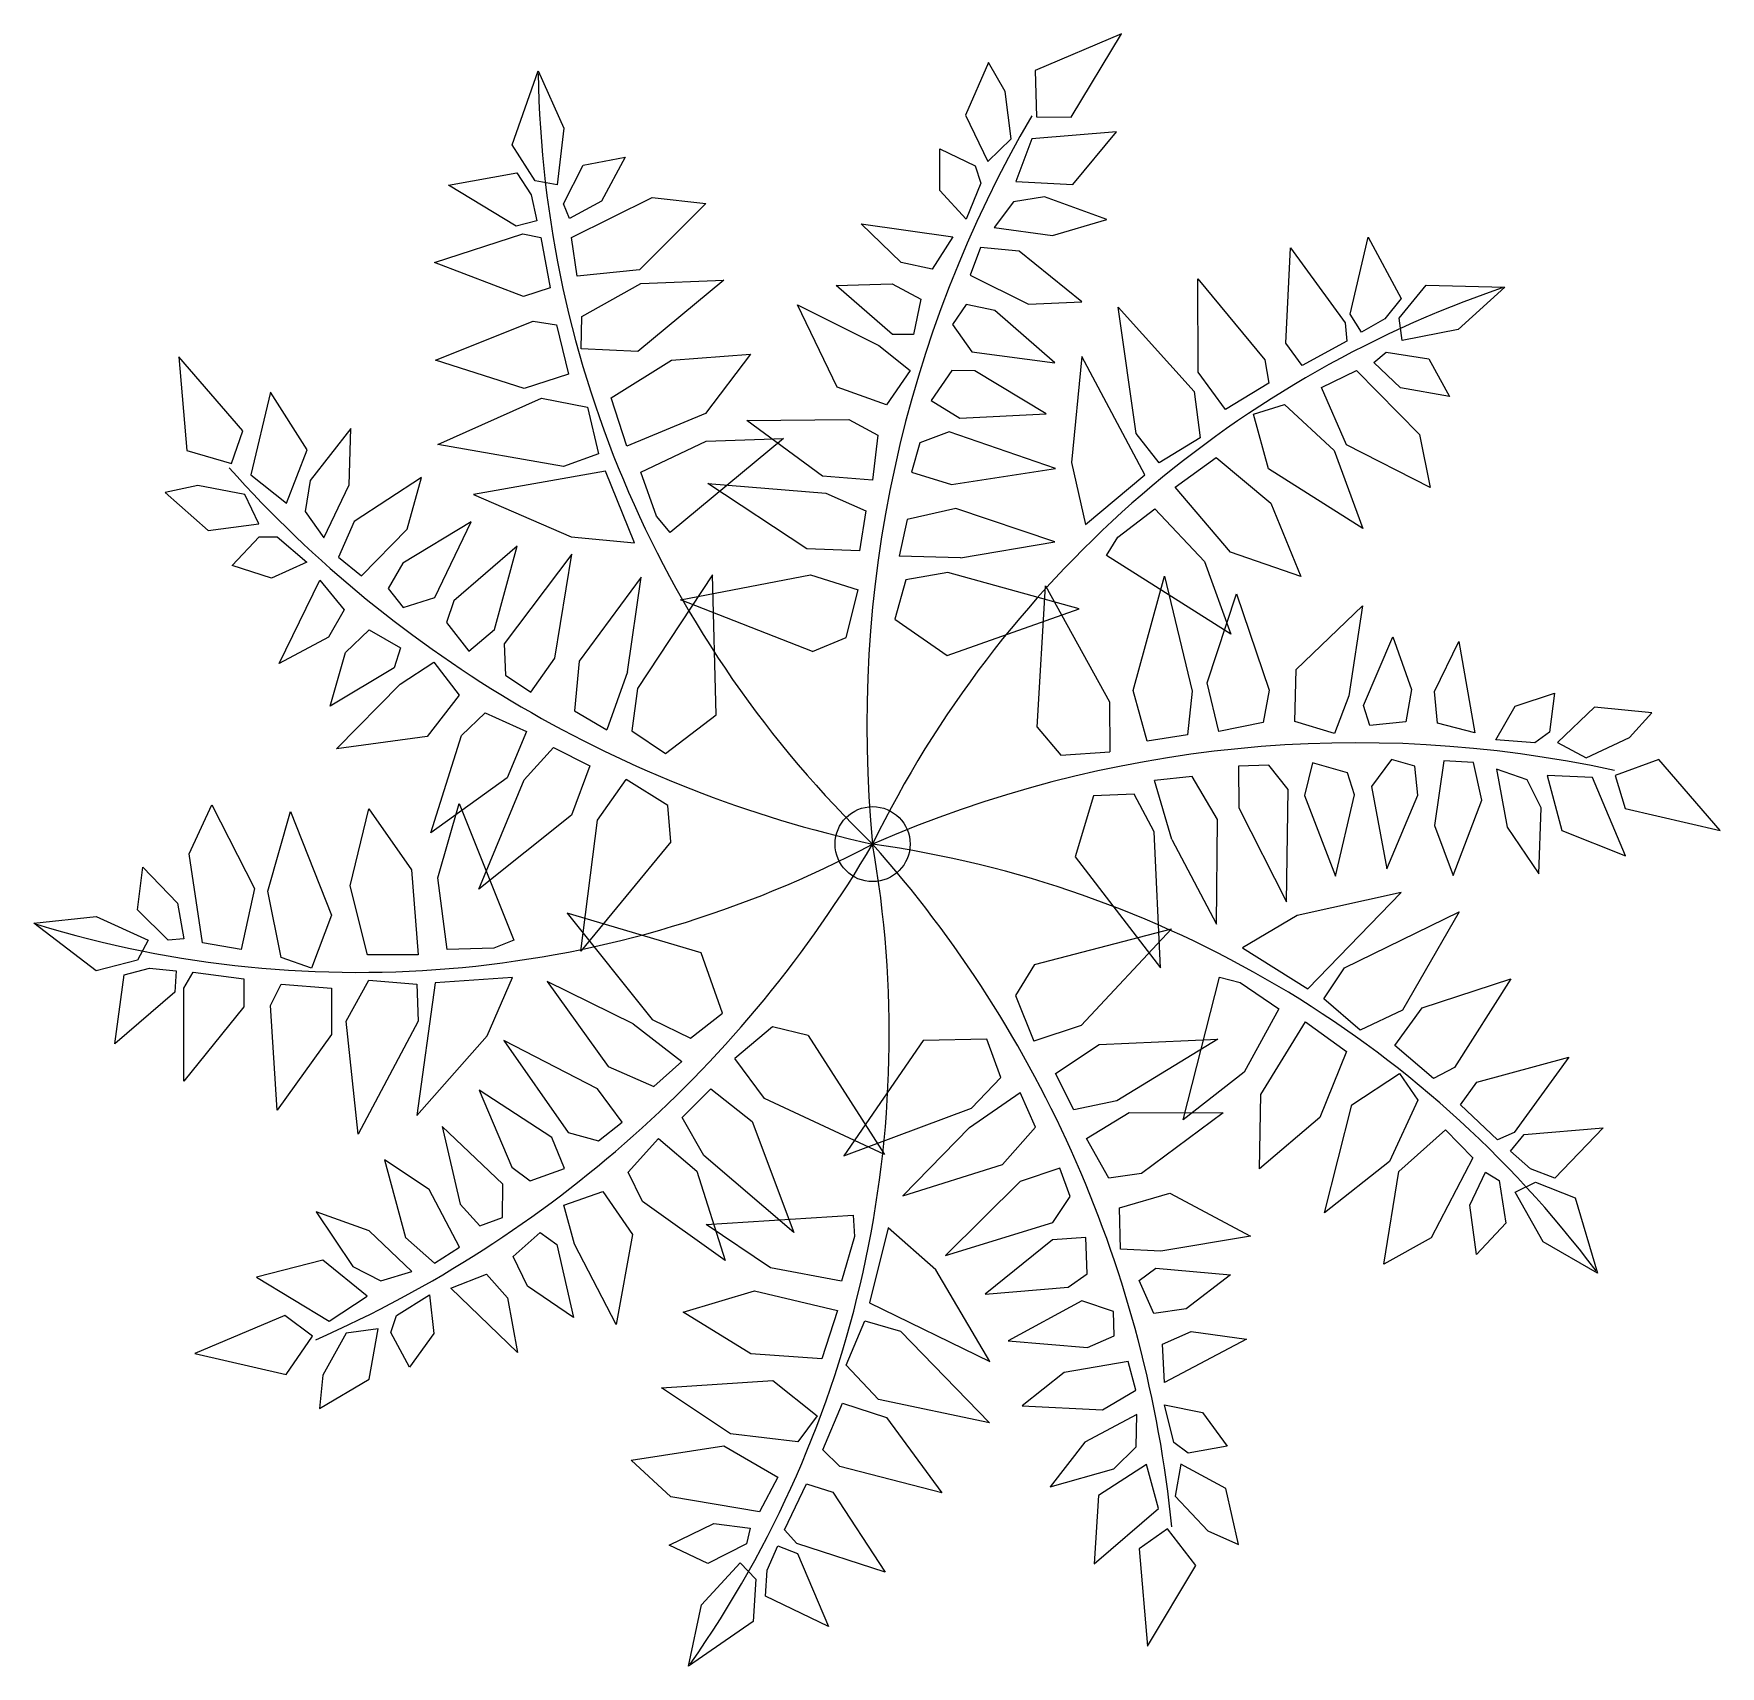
# Model space of a CAD drawing. Header units: millimetres. Extents: x 300.641 to 301.635, y 160.648 to 161.611.
import ezdxf

# ---------------------------------------------------------------- set-up
doc = ezdxf.new("R2010")
doc.units = ezdxf.units.MM

msp = doc.modelspace()

# ---------------------------------------------------------------- linework, layer by layer
for p, q in [((301.28203, 161.61069), (301.23109, 161.58909)), ((301.25231, 161.56139), (301.28203, 161.61069)), ((300.9227, 161.54511), (300.93813, 161.58887)), ((300.93813, 161.58887), (300.95324, 161.55504)), ((301.20351, 161.59371), (301.18998, 161.56265)), ((301.21342, 161.57661), (301.20351, 161.59371)), ((301.23109, 161.58909), (301.23196, 161.56172)), ((301.21689, 161.54867), (301.21342, 161.57661)), ((301.18998, 161.56265), (301.20312, 161.53534)), ((301.23196, 161.56172), (301.25231, 161.56139)), ((300.95324, 161.55504), (300.94928, 161.5216)), ((301.20312, 161.53534), (301.21689, 161.54867)), ((301.22915, 161.54873), (301.21963, 161.52361)), ((301.27904, 161.55288), (301.22915, 161.54873)), ((301.25325, 161.52176), (301.27904, 161.55288)), ((300.93617, 161.52393), (300.9227, 161.54511)), ((300.96448, 161.53313), (300.98928, 161.53789)), ((300.98928, 161.53789), (300.97547, 161.51197)), ((301.17494, 161.51833), (301.1748, 161.54283)), ((301.1748, 161.54283), (301.19578, 161.53285)), ((300.88512, 161.52136), (300.92555, 161.52873)), ((300.92555, 161.52873), (300.93388, 161.51577)), ((300.95292, 161.51041), (300.96448, 161.53313)), ((301.19578, 161.53285), (301.19901, 161.52263)), ((300.92508, 161.49724), (300.88512, 161.52136)), ((300.94928, 161.5216), (300.93617, 161.52393)), ((301.19033, 161.5014), (301.17494, 161.51833)), ((301.19901, 161.52263), (301.19033, 161.5014)), ((301.21963, 161.52361), (301.25325, 161.52176)), ((300.93388, 161.51577), (300.93724, 161.50037)), ((300.95657, 161.5017), (300.95292, 161.51041)), ((300.97547, 161.51197), (300.95657, 161.5017)), ((300.95773, 161.49054), (301.00521, 161.51421)), ((301.0369, 161.51049), (300.99772, 161.47138)), ((301.00521, 161.51421), (301.0369, 161.51049)), ((301.2184, 161.51164), (301.20695, 161.49645)), ((301.2367, 161.51447), (301.2184, 161.51164)), ((301.27327, 161.50112), (301.2367, 161.51447)), ((300.93724, 161.50037), (300.92508, 161.49724)), ((301.1521, 161.4757), (301.12846, 161.49849)), ((301.12846, 161.49849), (301.1826, 161.49084)), ((301.2413, 161.49173), (301.27327, 161.50112)), ((300.87686, 161.4758), (300.92901, 161.49275)), ((300.92901, 161.49275), (300.93964, 161.49043)), ((300.93964, 161.49043), (300.94513, 161.46088)), ((300.96103, 161.4677), (300.95773, 161.49054)), ((301.1826, 161.49084), (301.1703, 161.47176)), ((301.20695, 161.49645), (301.2413, 161.49173)), ((301.41689, 161.4453), (301.42748, 161.49075)), ((301.42748, 161.49075), (301.44698, 161.45458)), ((301.19893, 161.48459), (301.19268, 161.46827)), ((301.2216, 161.4824), (301.19893, 161.48459)), ((301.25869, 161.45262), (301.2216, 161.4824)), ((301.37883, 161.4283), (301.3816, 161.48453)), ((301.3816, 161.48453), (301.41382, 161.44017)), ((300.92948, 161.4558), (300.87686, 161.4758)), ((300.99772, 161.47138), (300.96103, 161.4677)), ((301.1703, 161.47176), (301.1521, 161.4757)), ((301.19268, 161.46827), (301.22711, 161.4513)), ((300.94513, 161.46088), (300.92948, 161.4558)), ((300.96383, 161.44388), (300.99865, 161.46344)), ((301.04747, 161.46528), (300.99687, 161.42328)), ((300.99865, 161.46344), (301.04747, 161.46528)), ((301.11381, 161.46224), (301.14669, 161.46328)), ((301.147, 161.4333), (301.11381, 161.46224)), ((301.14669, 161.46328), (301.16376, 161.45414)), ((301.3273, 161.41119), (301.32706, 161.46621)), ((301.32706, 161.46621), (301.36661, 161.41845)), ((301.4457, 161.443), (301.46168, 161.46235)), ((301.46168, 161.46235), (301.50807, 161.4612)), ((301.50807, 161.4612), (301.48055, 161.43637)), ((301.11443, 161.40229), (301.09094, 161.45088)), ((301.09094, 161.45088), (301.13882, 161.42692)), ((301.16376, 161.45414), (301.15927, 161.43337)), ((301.19032, 161.45111), (301.18231, 161.43925)), ((301.20722, 161.44745), (301.19032, 161.45111)), ((301.24274, 161.41665), (301.20722, 161.44745)), ((301.22711, 161.4513), (301.25869, 161.45262)), ((301.29067, 161.3749), (301.28008, 161.4495)), ((301.28008, 161.4495), (301.32492, 161.39979)), ((301.44698, 161.45458), (301.43722, 161.44265)), ((300.87744, 161.41828), (300.93507, 161.44113)), ((300.93507, 161.44113), (300.94893, 161.43904)), ((300.94893, 161.43904), (300.9559, 161.40997)), ((300.96344, 161.42479), (300.96383, 161.44388)), ((301.18231, 161.43925), (301.1938, 161.42317)), ((301.41382, 161.44017), (301.41491, 161.42934)), ((301.42362, 161.4347), (301.41689, 161.4453)), ((301.43722, 161.44265), (301.42362, 161.4347)), ((301.44753, 161.42981), (301.4457, 161.443)), ((301.15927, 161.43337), (301.147, 161.4333)), ((301.3885, 161.415), (301.37883, 161.4283)), ((301.41491, 161.42934), (301.3885, 161.415)), ((301.48055, 161.43637), (301.44753, 161.42981)), ((300.76381, 161.37659), (300.72611, 161.42009)), ((300.72611, 161.42009), (300.73091, 161.36497)), ((300.92983, 161.4015), (300.87744, 161.41828)), ((300.99687, 161.42328), (300.96344, 161.42479)), ((300.98107, 161.39589), (301.01666, 161.41817)), ((301.01666, 161.41817), (301.06325, 161.42177)), ((301.06325, 161.42177), (301.03674, 161.38677)), ((301.13882, 161.42692), (301.15737, 161.41203)), ((301.1938, 161.42317), (301.24274, 161.41665)), ((301.25862, 161.42035), (301.25262, 161.3579)), ((301.29577, 161.35053), (301.25862, 161.42035)), ((301.36661, 161.41845), (301.3689, 161.40463)), ((301.43086, 161.41673), (301.43801, 161.42289)), ((301.43801, 161.42289), (301.46319, 161.41892)), ((301.46319, 161.41892), (301.47539, 161.3968)), ((300.9559, 161.40997), (300.92983, 161.4015)), ((301.15737, 161.41203), (301.14349, 161.39192)), ((301.18189, 161.41216), (301.16987, 161.39437)), ((301.19545, 161.41194), (301.18189, 161.41216)), ((301.23757, 161.38651), (301.19545, 161.41194)), ((301.34341, 161.38901), (301.3273, 161.41119)), ((301.3999, 161.40198), (301.4206, 161.41218)), ((301.4206, 161.41218), (301.45779, 161.37433)), ((301.44646, 161.40192), (301.43086, 161.41673)), ((300.78016, 161.39939), (300.76869, 161.35066)), ((300.80179, 161.36525), (300.78016, 161.39939)), ((301.14349, 161.39192), (301.11443, 161.40229)), ((301.32492, 161.39979), (301.32841, 161.37231)), ((301.3689, 161.40463), (301.34341, 161.38901)), ((301.41474, 161.36822), (301.3999, 161.40198)), ((301.47539, 161.3968), (301.44646, 161.40192)), ((300.87881, 161.36843), (300.93995, 161.39572)), ((300.93995, 161.39572), (300.96716, 161.39054)), ((300.96716, 161.39054), (300.97365, 161.36297)), ((300.99028, 161.36755), (300.98107, 161.39589)), ((301.16987, 161.39437), (301.18666, 161.38393)), ((301.35983, 161.38642), (301.37811, 161.39196)), ((301.37811, 161.39196), (301.40747, 161.36488)), ((300.82761, 161.37791), (300.80361, 161.34725)), ((300.82666, 161.3446), (300.82761, 161.37791)), ((301.03674, 161.38677), (300.99028, 161.36755)), ((301.06117, 161.38256), (301.12118, 161.38316)), ((301.10579, 161.34979), (301.06117, 161.38256)), ((301.12118, 161.38316), (301.13825, 161.37403)), ((301.18666, 161.38393), (301.23757, 161.38651)), ((301.36873, 161.35416), (301.35983, 161.38642)), ((300.75721, 161.35735), (300.76381, 161.37659)), ((300.95303, 161.35545), (300.87881, 161.36843)), ((300.99859, 161.35211), (301.03712, 161.3704)), ((301.08271, 161.37202), (301.01592, 161.31652)), ((301.03712, 161.3704), (301.08271, 161.37202)), ((301.13825, 161.37403), (301.13523, 161.34749)), ((301.1631, 161.36937), (301.15824, 161.35222)), ((301.18045, 161.37586), (301.1631, 161.36937)), ((301.24301, 161.35435), (301.18045, 161.37586)), ((301.3042, 161.35762), (301.29067, 161.3749)), ((301.32841, 161.37231), (301.3042, 161.35762)), ((301.46404, 161.34305), (301.41474, 161.36822)), ((301.45779, 161.37433), (301.46404, 161.34305)), ((300.73091, 161.36497), (300.75721, 161.35735)), ((300.78965, 161.33384), (300.80179, 161.36525)), ((300.97365, 161.36297), (300.95303, 161.35545)), ((301.25262, 161.3579), (301.26082, 161.32127)), ((301.31369, 161.34322), (301.3378, 161.36073)), ((301.3378, 161.36073), (301.36998, 161.33377)), ((301.40747, 161.36488), (301.42431, 161.31902)), ((300.76869, 161.35066), (300.78965, 161.33384)), ((300.86923, 161.34905), (300.82944, 161.32297)), ((300.86073, 161.31861), (300.86923, 161.34905)), ((300.97778, 161.35277), (300.8999, 161.33901)), ((300.99481, 161.31049), (300.97778, 161.35277)), ((301.00781, 161.32625), (300.99859, 161.35211)), ((301.13523, 161.34749), (301.10579, 161.34979)), ((301.15824, 161.35222), (301.18171, 161.34486)), ((301.18171, 161.34486), (301.24301, 161.35435)), ((301.26082, 161.32127), (301.29577, 161.35053)), ((301.42431, 161.31902), (301.36873, 161.35416)), ((300.73732, 161.34431), (300.718, 161.34017)), ((300.718, 161.34017), (300.74335, 161.31771)), ((300.76497, 161.33898), (300.73732, 161.34431)), ((300.77339, 161.32176), (300.76497, 161.33898)), ((300.80361, 161.34725), (300.80065, 161.32897)), ((300.81156, 161.31338), (300.82666, 161.3446)), ((300.8999, 161.33901), (300.95743, 161.31401)), ((301.09651, 161.30694), (301.03816, 161.3454)), ((301.03816, 161.3454), (301.10772, 161.33986)), ((301.10772, 161.33986), (301.13129, 161.32931)), ((301.34633, 161.30496), (301.31369, 161.34322)), ((300.80065, 161.32897), (300.81156, 161.31338)), ((301.13129, 161.32931), (301.12753, 161.30566)), ((301.18433, 161.33063), (301.15562, 161.32433)), ((301.24277, 161.31115), (301.18433, 161.33063)), ((301.27983, 161.31378), (301.30157, 161.33054)), ((301.30157, 161.33054), (301.33088, 161.29955)), ((301.36998, 161.33377), (301.3878, 161.29056)), ((300.74335, 161.31771), (300.77339, 161.32176)), ((300.82944, 161.32297), (300.82036, 161.3021)), ((300.83395, 161.29111), (300.86073, 161.31861)), ((300.89851, 161.32276), (300.85824, 161.2985)), ((300.87719, 161.27824), (300.89851, 161.32276)), ((301.01592, 161.31652), (301.00781, 161.32625)), ((301.15562, 161.32433), (301.15091, 161.30259)), ((300.75751, 161.29714), (300.77349, 161.31401)), ((300.77349, 161.31401), (300.7842, 161.31392)), ((300.7842, 161.31392), (300.80171, 161.29911)), ((300.92558, 161.30854), (300.88838, 161.27633)), ((300.9123, 161.25933), (300.92558, 161.30854)), ((300.95743, 161.31401), (300.99481, 161.31049)), ((301.18715, 161.30157), (301.24277, 161.31115)), ((301.27308, 161.30306), (301.27983, 161.31378)), ((300.80171, 161.29911), (300.78086, 161.28971)), ((300.82036, 161.3021), (300.83395, 161.29111)), ((300.85824, 161.2985), (300.84954, 161.28356)), ((300.95785, 161.30377), (300.91806, 161.25092)), ((300.94793, 161.24254), (300.95785, 161.30377)), ((301.12753, 161.30566), (301.09651, 161.30694)), ((301.18715, 161.30157), (301.15091, 161.30259)), ((301.34651, 161.25669), (301.27308, 161.30306)), ((301.33088, 161.29955), (301.34651, 161.25669)), ((301.3878, 161.29056), (301.34633, 161.30496)), ((300.78086, 161.28971), (300.75751, 161.29714)), ((300.78536, 161.23937), (300.80936, 161.28849)), ((300.80936, 161.28849), (300.82372, 161.2709)), ((300.99886, 161.2902), (300.96227, 161.24063)), ((300.99078, 161.23434), (300.99886, 161.2902)), ((301.04083, 161.29153), (300.99663, 161.22449)), ((301.02196, 161.27686), (301.09862, 161.29153)), ((301.04301, 161.20907), (301.04083, 161.29153)), ((301.09862, 161.29153), (301.12665, 161.28274)), ((301.1549, 161.28856), (301.14835, 161.2655)), ((301.17959, 161.29296), (301.1549, 161.28856)), ((301.25701, 161.27165), (301.17959, 161.29296)), ((301.28887, 161.22345), (301.30742, 161.29083)), ((301.30742, 161.29083), (301.32364, 161.22296)), ((300.84954, 161.28356), (300.85834, 161.27228)), ((300.85834, 161.27228), (300.87719, 161.27824)), ((301.11963, 161.25461), (301.12665, 161.28274)), ((301.23232, 161.20168), (301.23723, 161.28506)), ((301.23723, 161.28506), (301.27487, 161.21669)), ((301.33249, 161.22787), (301.34987, 161.28043)), ((301.34987, 161.28043), (301.36899, 161.22354)), ((300.82372, 161.2709), (300.81434, 161.25481)), ((300.88838, 161.27633), (300.88398, 161.2635)), ((301.09974, 161.24643), (301.02196, 161.27686)), ((301.17926, 161.24409), (301.25701, 161.27165)), ((301.3851, 161.23587), (301.42405, 161.27323)), ((301.42405, 161.27323), (301.41605, 161.22029)), ((300.82449, 161.24583), (300.83845, 161.25924)), ((300.83845, 161.25924), (300.85682, 161.24854)), ((300.88398, 161.2635), (300.89719, 161.24658)), ((300.89719, 161.24658), (300.9123, 161.25933)), ((301.14835, 161.2655), (301.17926, 161.24409)), ((300.81434, 161.25481), (300.78536, 161.23937)), ((300.85682, 161.24854), (300.85309, 161.23686)), ((300.91806, 161.25092), (300.91886, 161.23241)), ((301.09974, 161.24643), (301.11963, 161.25461)), ((301.42465, 161.21448), (301.44192, 161.25499)), ((301.44192, 161.25499), (301.45306, 161.22404)), ((301.46655, 161.22273), (301.48092, 161.25226)), ((301.48092, 161.25226), (301.49038, 161.19841)), ((300.81531, 161.21423), (300.82449, 161.24583)), ((300.85663, 161.2271), (300.87653, 161.24014)), ((300.87653, 161.24014), (300.89136, 161.22073)), ((300.93368, 161.22249), (300.94793, 161.24254)), ((300.96227, 161.24063), (300.95939, 161.21138)), ((300.85309, 161.23686), (300.81531, 161.21423)), ((300.91886, 161.23241), (300.93368, 161.22249)), ((300.99078, 161.23434), (300.97862, 161.20019)), ((301.38421, 161.20503), (301.3851, 161.23587)), ((300.81905, 161.18897), (300.85663, 161.2271)), ((300.89136, 161.22073), (300.87252, 161.1963)), ((300.99663, 161.22449), (300.99319, 161.19965)), ((301.29724, 161.19355), (301.28887, 161.22345)), ((301.32364, 161.22296), (301.3209, 161.19728)), ((301.33941, 161.19916), (301.33249, 161.22787)), ((301.36899, 161.22354), (301.36558, 161.20448)), ((301.41605, 161.22029), (301.40762, 161.19805)), ((301.45306, 161.22404), (301.44965, 161.20498)), ((301.46843, 161.2042), (301.46655, 161.22273)), ((301.51415, 161.21418), (301.53741, 161.22189)), ((301.53741, 161.22189), (301.5344, 161.19885)), ((300.8928, 161.1968), (300.90676, 161.21022)), ((300.90676, 161.21022), (300.93106, 161.19915)), ((300.95939, 161.21138), (300.97862, 161.20019)), ((301.0131, 161.18629), (301.04301, 161.20907)), ((301.27487, 161.21669), (301.27518, 161.18731)), ((301.4285, 161.20284), (301.42465, 161.21448)), ((301.50281, 161.19432), (301.51415, 161.21418)), ((301.56095, 161.21357), (301.53904, 161.19264)), ((301.59467, 161.21031), (301.56095, 161.21357)), ((301.58147, 161.1956), (301.59467, 161.21031)), ((300.93106, 161.19915), (300.91978, 161.17186)), ((300.99319, 161.19965), (301.0131, 161.18629)), ((301.23232, 161.20168), (301.24625, 161.18529)), ((301.36558, 161.20448), (301.33941, 161.19916)), ((301.40762, 161.19805), (301.38421, 161.20503)), ((301.44965, 161.20498), (301.4285, 161.20284)), ((301.49038, 161.19841), (301.46843, 161.2042)), ((301.5344, 161.19885), (301.52568, 161.19263)), ((300.87252, 161.1963), (300.81905, 161.18897)), ((300.87483, 161.13955), (300.8928, 161.1968)), ((300.92982, 161.17062), (300.94713, 161.18979)), ((300.94713, 161.18979), (300.96847, 161.1789)), ((301.3209, 161.19728), (301.29724, 161.19355)), ((301.52568, 161.19263), (301.50281, 161.19432)), ((301.53904, 161.19264), (301.55597, 161.18366)), ((301.55597, 161.18366), (301.58147, 161.1956)), ((300.96847, 161.1789), (300.95766, 161.14979)), ((301.24625, 161.18529), (301.27518, 161.18731)), ((301.36883, 161.17942), (301.35101, 161.17873)), ((301.35101, 161.17873), (301.35126, 161.15414)), ((301.38036, 161.16492), (301.36883, 161.17942)), ((301.39469, 161.1807), (301.38996, 161.1615)), ((301.41532, 161.17476), (301.39469, 161.1807)), ((301.44122, 161.18274), (301.42948, 161.16684)), ((301.45498, 161.17878), (301.44122, 161.18274)), ((301.45672, 161.16158), (301.45498, 161.17878)), ((301.47203, 161.18184), (301.46653, 161.14386)), ((301.48948, 161.18094), (301.47203, 161.18184)), ((301.4944, 161.15871), (301.48948, 161.18094)), ((301.5988, 161.18265), (301.57304, 161.17336)), ((301.63508, 161.14087), (301.5988, 161.18265)), ((300.91978, 161.17186), (300.87483, 161.13955)), ((300.90305, 161.10618), (300.92982, 161.17062)), ((300.97297, 161.14703), (300.98999, 161.17098)), ((301.01457, 161.15561), (300.98999, 161.17098)), ((301.32368, 161.17261), (301.30155, 161.17037)), ((301.31178, 161.13559), (301.30155, 161.17037)), ((301.33854, 161.14725), (301.32368, 161.17261)), ((301.41931, 161.1618), (301.41532, 161.17476)), ((301.50323, 161.17698), (301.50936, 161.14285)), ((301.52122, 161.17078), (301.50323, 161.17698)), ((301.52957, 161.15425), (301.52122, 161.17078)), ((301.53298, 161.17331), (301.54162, 161.14077)), ((301.55982, 161.17202), (301.53298, 161.17331)), ((301.57918, 161.12585), (301.55982, 161.17202)), ((301.57304, 161.17336), (301.57901, 161.15391)), ((301.26548, 161.16134), (301.25468, 161.12533)), ((301.28943, 161.16223), (301.26548, 161.16134)), ((301.30125, 161.14012), (301.28943, 161.16223)), ((301.37923, 161.09877), (301.38036, 161.16492)), ((301.38996, 161.1615), (301.40814, 161.11388)), ((301.40814, 161.11388), (301.41931, 161.1618)), ((301.42948, 161.16684), (301.4384, 161.11828)), ((301.4384, 161.11828), (301.45672, 161.16158)), ((301.47754, 161.11422), (301.4944, 161.15871)), ((300.73233, 161.12701), (300.74565, 161.15599)), ((300.74565, 161.15599), (300.77075, 161.10665)), ((300.77859, 161.10508), (300.79192, 161.15208)), ((300.79192, 161.15208), (300.81623, 161.09098)), ((300.8272, 161.10822), (300.83818, 161.15364)), ((300.83818, 161.15364), (300.86327, 161.11761)), ((300.87895, 161.11291), (300.8915, 161.15678)), ((300.8915, 161.15678), (300.92365, 161.0761)), ((300.95766, 161.14979), (300.90305, 161.10618)), ((301.01621, 161.13416), (301.01457, 161.15561)), ((301.35126, 161.15414), (301.37923, 161.09877)), ((301.52817, 161.11534), (301.52957, 161.15425)), ((301.57901, 161.15391), (301.63508, 161.14087)), ((300.96323, 161.06959), (300.97297, 161.14703)), ((301.30491, 161.0599), (301.30125, 161.14012)), ((301.33808, 161.08565), (301.33854, 161.14725)), ((301.46653, 161.14386), (301.47754, 161.11422)), ((301.50936, 161.14285), (301.52817, 161.11534)), ((301.54162, 161.14077), (301.57918, 161.12585)), ((301.01621, 161.13416), (300.96323, 161.06959)), ((301.31178, 161.13559), (301.33808, 161.08565)), ((300.70174, 161.09412), (300.70488, 161.11918)), ((300.70488, 161.11918), (300.72527, 161.09803)), ((300.74017, 161.07453), (300.73233, 161.12701)), ((301.25468, 161.12533), (301.30491, 161.0599)), ((300.86327, 161.11761), (300.86719, 161.06748)), ((300.88444, 161.07062), (300.87895, 161.11291)), ((300.77075, 161.10665), (300.76291, 161.07062)), ((300.78643, 161.06592), (300.77859, 161.10508)), ((300.83739, 161.06748), (300.8272, 161.10822)), ((301.44683, 161.10432), (301.38558, 161.09073)), ((301.39191, 161.04741), (301.44683, 161.10432)), ((300.64059, 161.08628), (300.67744, 161.0902)), ((300.67744, 161.0902), (300.70802, 161.0761)), ((300.71978, 161.0761), (300.70174, 161.09412)), ((300.72527, 161.09803), (300.72919, 161.07688)), ((300.81623, 161.09098), (300.80446, 161.05965)), ((300.95511, 161.09207), (301.00522, 161.02932)), ((301.03421, 161.06866), (300.95511, 161.09207)), ((301.38558, 161.09073), (301.35327, 161.07161)), ((301.41351, 161.0598), (301.48118, 161.09292)), ((301.48118, 161.09292), (301.44776, 161.03491)), ((300.67744, 161.05809), (300.64059, 161.08628)), ((301.23074, 161.06176), (301.31155, 161.08286)), ((301.31155, 161.08286), (301.25815, 161.02593)), ((300.70802, 161.0761), (300.70174, 161.06435)), ((300.72919, 161.07688), (300.71978, 161.0761)), ((300.76291, 161.07062), (300.74017, 161.07453)), ((300.91189, 161.0714), (300.88444, 161.07062)), ((300.92365, 161.0761), (300.91189, 161.0714)), ((301.35327, 161.07161), (301.39191, 161.04741)), ((300.70174, 161.06435), (300.67744, 161.05809)), ((300.6939, 161.05574), (300.7088, 161.05965)), ((300.7088, 161.05965), (300.72449, 161.05809)), ((300.80446, 161.05965), (300.78643, 161.06592)), ((300.86719, 161.06748), (300.83739, 161.06748)), ((301.04664, 161.03318), (301.03421, 161.06866)), ((301.23074, 161.06176), (301.21945, 161.04345)), ((301.40125, 161.04159), (301.41351, 161.0598)), ((300.68842, 161.01501), (300.6939, 161.05574)), ((300.72449, 161.05809), (300.7237, 161.04555)), ((300.72919, 161.0479), (300.73468, 161.0573)), ((300.73468, 161.0573), (300.76447, 161.05339)), ((300.76447, 161.05339), (300.76447, 161.03694)), ((300.78016, 161.03772), (300.78643, 161.05025)), ((300.78643, 161.05025), (300.81623, 161.0479)), ((300.82485, 161.02832), (300.83818, 161.0526)), ((300.83818, 161.0526), (300.86641, 161.05025)), ((300.87738, 161.05104), (300.86641, 160.97271)), ((300.86641, 161.05025), (300.86719, 161.02832)), ((300.92286, 161.05417), (300.87738, 161.05104)), ((300.90797, 161.01971), (300.92286, 161.05417)), ((300.94341, 161.05174), (300.97924, 161.00163)), ((300.99404, 161.0268), (300.94341, 161.05174)), ((301.31834, 160.97016), (301.33975, 161.05433)), ((301.33975, 161.05433), (301.35202, 161.05121)), ((301.35202, 161.05121), (301.37469, 161.03572)), ((301.45934, 161.03617), (301.51159, 161.0534)), ((301.51159, 161.0534), (301.47839, 161.00103)), ((300.7237, 161.04555), (300.68842, 161.01501)), ((300.72919, 160.99307), (300.72919, 161.0479)), ((300.81623, 161.0479), (300.81623, 161.02049)), ((301.21945, 161.04345), (301.23031, 161.01656)), ((301.42271, 161.0231), (301.40125, 161.04159)), ((300.76447, 161.03694), (300.72919, 160.99307)), ((300.78408, 160.97584), (300.78016, 161.03772)), ((301.00522, 161.02932), (301.02778, 161.01837)), ((301.02778, 161.01837), (301.04664, 161.03318)), ((301.37469, 161.03572), (301.35427, 160.99827)), ((301.44776, 161.03491), (301.42271, 161.0231)), ((301.44323, 161.014), (301.45934, 161.03617)), ((300.81623, 161.02049), (300.78408, 160.97584)), ((300.83191, 160.96174), (300.82485, 161.02832)), ((300.86719, 161.02832), (300.83191, 160.96174)), ((300.86641, 160.97271), (300.90797, 161.01971)), ((300.99404, 161.0268), (301.02276, 161.00468)), ((301.07627, 161.0251), (301.05405, 161.00647)), ((301.09717, 161.02003), (301.07627, 161.0251)), ((301.09717, 161.02003), (301.14221, 160.94969)), ((301.25815, 161.02593), (301.23031, 161.01656)), ((301.36419, 160.98525), (301.39049, 161.02811)), ((301.39049, 161.02811), (301.41459, 161.0106)), ((300.91783, 161.01694), (300.9558, 160.96276)), ((300.973, 160.98858), (300.91783, 161.01694)), ((301.16503, 161.01691), (301.11832, 160.94892)), ((301.20262, 161.01776), (301.16503, 161.01691)), ((301.21087, 160.99525), (301.20262, 161.01776)), ((301.24306, 160.9975), (301.26891, 161.0147)), ((301.26891, 161.0147), (301.33873, 161.01788)), ((301.33873, 161.01788), (301.27919, 160.98148)), ((301.41459, 161.0106), (301.3989, 160.97165)), ((301.46595, 160.99458), (301.44323, 161.014)), ((300.97924, 161.00163), (301.00617, 160.98985)), ((301.00617, 160.98985), (301.02276, 161.00468)), ((301.07157, 160.98288), (301.05405, 161.00647)), ((301.47839, 161.00103), (301.46595, 160.99458)), ((301.49154, 160.99245), (301.54587, 161.0072)), ((301.54587, 161.0072), (301.51364, 160.96284)), ((301.19349, 160.97718), (301.21087, 160.99525)), ((301.25393, 160.97616), (301.24306, 160.9975)), ((301.35427, 160.99827), (301.31834, 160.97016)), ((301.41791, 160.97914), (301.44584, 160.99758)), ((301.44584, 160.99758), (301.45675, 160.98191)), ((301.48187, 160.97914), (301.49154, 160.99245)), ((300.90333, 160.98772), (300.92246, 160.94239)), ((300.94602, 160.95988), (300.90333, 160.98772)), ((300.98766, 160.96883), (300.973, 160.98858)), ((301.02292, 160.97152), (301.03987, 160.98845)), ((301.03987, 160.98845), (301.06421, 160.96918)), ((301.14221, 160.94969), (301.07157, 160.98288)), ((301.19243, 160.96577), (301.22234, 160.98625)), ((301.23131, 160.96589), (301.22234, 160.98625)), ((301.27919, 160.98148), (301.25393, 160.97616)), ((301.36331, 160.94135), (301.36419, 160.98525)), ((301.45675, 160.98191), (301.44007, 160.94561)), ((301.0358, 160.94914), (301.02292, 160.97152)), ((301.11832, 160.94892), (301.19349, 160.97718)), ((301.26143, 160.95914), (301.28659, 160.97458)), ((301.28659, 160.97458), (301.34195, 160.9743)), ((301.34195, 160.9743), (301.29376, 160.93854)), ((301.3989, 160.97165), (301.36331, 160.94135)), ((301.40166, 160.91543), (301.41791, 160.97914)), ((301.50368, 160.95846), (301.48187, 160.97914)), ((300.88143, 160.96637), (300.89206, 160.92058)), ((300.91719, 160.93233), (300.88143, 160.96637)), ((300.95348, 160.94157), (300.94602, 160.95988)), ((300.9558, 160.96276), (300.97365, 160.95781)), ((300.97365, 160.95781), (300.98766, 160.96883)), ((301.06421, 160.96918), (301.08882, 160.90376)), ((301.19243, 160.96577), (301.15306, 160.92532)), ((301.21179, 160.94392), (301.23131, 160.96589)), ((301.44549, 160.93974), (301.47301, 160.96428)), ((301.47301, 160.96428), (301.48911, 160.94774)), ((301.51364, 160.96284), (301.50368, 160.95846)), ((301.51146, 160.95183), (301.51946, 160.96151)), ((301.51946, 160.96151), (301.56597, 160.96549)), ((301.56597, 160.96549), (301.53759, 160.93576)), ((300.99101, 160.93944), (301.00905, 160.95913)), ((301.00905, 160.95913), (301.03152, 160.93997)), ((301.27458, 160.93589), (301.26143, 160.95914)), ((301.52323, 160.94135), (301.51146, 160.95183)), ((300.84738, 160.94665), (300.85989, 160.90075)), ((300.87371, 160.92915), (300.84738, 160.94665)), ((300.92246, 160.94239), (300.9333, 160.93424)), ((300.9333, 160.93424), (300.95348, 160.94157)), ((301.03152, 160.93997), (301.04836, 160.88723)), ((301.08882, 160.90376), (301.0358, 160.94914)), ((301.15306, 160.92532), (301.21179, 160.94392)), ((301.24559, 160.94179), (301.22227, 160.93395)), ((301.25174, 160.92506), (301.24559, 160.94179)), ((301.44007, 160.94561), (301.40166, 160.91543)), ((301.43679, 160.88507), (301.44549, 160.93974)), ((301.48911, 160.94774), (301.46461, 160.90068)), ((301.53759, 160.93576), (301.52323, 160.94135)), ((300.91703, 160.91257), (300.91719, 160.93233)), ((300.99946, 160.92201), (300.99101, 160.93944)), ((301.22227, 160.93395), (301.17826, 160.89024)), ((301.29376, 160.93854), (301.27458, 160.93589)), ((301.48735, 160.91998), (301.49661, 160.93939)), ((301.49661, 160.93939), (301.50468, 160.93449)), ((301.50468, 160.93449), (301.50868, 160.90932)), ((301.5142, 160.92758), (301.52618, 160.9334)), ((301.52618, 160.9334), (301.54952, 160.92418)), ((300.89158, 160.89519), (300.87371, 160.92915)), ((300.89206, 160.92058), (300.90358, 160.90769)), ((300.95321, 160.91993), (300.97626, 160.92804)), ((300.95947, 160.89698), (300.95321, 160.91993)), ((300.97626, 160.92804), (300.99367, 160.90257)), ((301.04836, 160.88723), (300.99946, 160.92201)), ((301.24152, 160.90961), (301.25174, 160.92506)), ((301.28086, 160.91834), (301.31046, 160.92703)), ((301.31046, 160.92703), (301.35803, 160.90153)), ((301.49141, 160.89089), (301.48735, 160.91998)), ((301.53065, 160.8982), (301.5142, 160.92758)), ((301.54952, 160.92418), (301.56277, 160.87971)), ((300.80708, 160.91599), (300.82881, 160.88368)), ((300.83846, 160.90479), (300.80708, 160.91599)), ((300.90358, 160.90769), (300.91703, 160.91257)), ((301.03713, 160.90841), (301.12379, 160.91406)), ((301.12379, 160.91406), (301.12462, 160.90142)), ((301.28145, 160.89391), (301.28086, 160.91834)), ((300.86348, 160.88078), (300.83846, 160.90479)), ((300.85989, 160.90075), (300.87693, 160.88566)), ((300.92328, 160.88962), (300.93913, 160.90378)), ((300.93913, 160.90378), (300.94909, 160.89663)), ((300.99367, 160.90257), (300.98412, 160.84945)), ((301.07496, 160.88293), (301.03713, 160.90841)), ((301.12462, 160.90142), (301.11689, 160.87508)), ((301.1444, 160.90653), (301.13333, 160.86231)), ((301.17258, 160.88171), (301.1444, 160.90653)), ((301.17826, 160.89024), (301.24152, 160.90961)), ((301.26095, 160.90085), (301.24123, 160.89942)), ((301.26169, 160.8794), (301.26095, 160.90085)), ((301.35803, 160.90153), (301.30521, 160.89277)), ((301.46461, 160.90068), (301.43679, 160.88507)), ((301.50868, 160.90932), (301.49141, 160.89089)), ((300.87693, 160.88566), (300.89158, 160.89519)), ((300.94909, 160.89663), (300.95894, 160.85371)), ((300.98412, 160.84945), (300.95947, 160.89698)), ((301.24123, 160.89942), (301.20156, 160.86742)), ((301.30521, 160.89277), (301.28145, 160.89391)), ((301.56277, 160.87971), (301.53065, 160.8982)), ((300.81114, 160.88751), (300.77198, 160.8775)), ((300.83726, 160.86626), (300.81114, 160.88751)), ((300.82881, 160.88368), (300.84529, 160.87522)), ((300.84529, 160.87522), (300.86348, 160.88078)), ((300.93173, 160.8722), (300.92328, 160.88962)), ((301.11689, 160.87508), (301.07496, 160.88293)), ((301.20443, 160.82767), (301.17258, 160.88171)), ((301.29246, 160.87554), (301.30234, 160.88279)), ((301.30234, 160.88279), (301.3462, 160.8789)), ((300.77198, 160.8775), (300.81478, 160.85153)), ((300.88647, 160.871), (300.90764, 160.87921)), ((300.92578, 160.83299), (300.88647, 160.871)), ((300.90764, 160.87921), (300.92005, 160.86533)), ((300.95894, 160.85371), (300.93173, 160.8722)), ((301.20156, 160.86742), (301.25059, 160.8716)), ((301.25059, 160.8716), (301.26169, 160.8794)), ((301.30103, 160.85608), (301.29246, 160.87554)), ((301.3462, 160.8789), (301.32021, 160.85873)), ((300.81478, 160.85153), (300.83726, 160.86626)), ((300.85451, 160.85492), (300.87401, 160.867)), ((300.87401, 160.867), (300.87651, 160.84426)), ((300.92005, 160.86533), (300.92578, 160.83299)), ((301.02363, 160.85673), (301.06565, 160.86946)), ((301.06565, 160.86946), (301.11454, 160.8577)), ((301.13333, 160.86231), (301.20443, 160.82767)), ((301.25852, 160.86349), (301.2151, 160.83999)), ((301.27727, 160.85723), (301.25852, 160.86349)), ((300.78861, 160.8549), (300.73559, 160.83249)), ((300.80488, 160.84268), (300.78861, 160.8549)), ((300.85112, 160.84476), (300.85451, 160.85492)), ((301.06344, 160.83225), (301.02363, 160.85673)), ((301.11454, 160.8577), (301.10533, 160.82936)), ((301.11972, 160.82551), (301.13068, 160.85163)), ((301.13068, 160.85163), (301.15178, 160.8456)), ((301.27776, 160.84293), (301.27727, 160.85723)), ((301.32021, 160.85873), (301.30103, 160.85608)), ((300.7895, 160.82001), (300.80488, 160.84268)), ((300.82474, 160.84438), (300.81113, 160.81973)), ((300.84372, 160.84706), (300.82474, 160.84438)), ((300.83829, 160.81725), (300.84372, 160.84706)), ((300.86222, 160.82436), (300.85112, 160.84476)), ((300.87651, 160.84426), (300.86222, 160.82436)), ((301.15178, 160.8456), (301.2042, 160.79147)), ((301.26194, 160.83595), (301.27776, 160.84293)), ((301.30609, 160.83799), (301.32313, 160.8455)), ((301.35566, 160.84096), (301.30737, 160.81532)), ((301.32313, 160.8455), (301.35566, 160.84096)), ((300.73559, 160.83249), (300.7895, 160.82001)), ((301.10533, 160.82936), (301.06344, 160.83225)), ((301.2151, 160.83999), (301.26194, 160.83595)), ((301.30737, 160.81532), (301.30609, 160.83799)), ((301.1387, 160.80533), (301.11972, 160.82551)), ((301.24811, 160.82115), (301.22334, 160.80152)), ((301.28594, 160.82766), (301.24811, 160.82115)), ((301.29047, 160.81078), (301.28594, 160.82766)), ((300.81113, 160.81973), (300.8091, 160.80007)), ((300.8091, 160.80007), (300.83829, 160.81725)), ((301.01082, 160.81225), (301.07644, 160.81649)), ((301.0514, 160.78505), (301.01082, 160.81225)), ((301.07644, 160.81649), (301.1026, 160.79562)), ((301.27085, 160.79923), (301.29047, 160.81078)), ((301.10597, 160.77556), (301.11741, 160.80318)), ((301.11741, 160.80318), (301.14348, 160.79471)), ((301.2042, 160.79147), (301.1387, 160.80533)), ((301.22334, 160.80152), (301.27085, 160.79923)), ((301.30732, 160.80223), (301.32971, 160.79758)), ((301.31278, 160.77996), (301.30732, 160.80223)), ((301.1026, 160.79562), (301.09107, 160.78041)), ((301.14348, 160.79471), (301.17601, 160.75033)), ((301.29096, 160.79648), (301.26039, 160.7801)), ((301.29062, 160.77745), (301.29096, 160.79648)), ((301.32971, 160.79758), (301.34423, 160.77785)), ((301.09107, 160.78041), (301.0514, 160.78505)), ((300.9928, 160.76946), (301.04749, 160.77808)), ((301.04749, 160.77808), (301.07933, 160.75949)), ((301.11595, 160.76573), (301.10597, 160.77556)), ((301.26039, 160.7801), (301.24004, 160.75371)), ((301.27748, 160.7644), (301.29062, 160.77745)), ((301.32139, 160.77359), (301.31278, 160.77996)), ((301.34423, 160.77785), (301.32139, 160.77359)), ((301.01625, 160.74783), (300.9928, 160.76946)), ((301.17601, 160.75033), (301.11595, 160.76573)), ((301.24004, 160.75371), (301.27748, 160.7644)), ((301.29666, 160.76705), (301.26838, 160.74878)), ((301.30373, 160.74112), (301.29666, 160.76705)), ((301.31692, 160.76726), (301.31361, 160.74838)), ((301.3436, 160.75289), (301.31692, 160.76726)), ((301.07933, 160.75949), (301.06858, 160.73907)), ((301.08327, 160.72853), (301.0962, 160.75565)), ((301.0962, 160.75565), (301.11185, 160.75057)), ((301.35091, 160.71981), (301.3436, 160.75289)), ((301.06858, 160.73907), (301.01625, 160.74783)), ((301.11185, 160.75057), (301.14266, 160.70346)), ((301.26838, 160.74878), (301.26581, 160.70844)), ((301.26581, 160.70844), (301.30373, 160.74112)), ((301.31361, 160.74838), (301.33284, 160.72782)), ((301.01521, 160.71931), (301.04163, 160.73216)), ((301.04163, 160.73216), (301.06295, 160.72936)), ((301.06295, 160.72936), (301.06079, 160.72017)), ((301.09051, 160.7204), (301.08327, 160.72853)), ((301.30908, 160.72897), (301.29244, 160.71727)), ((301.32588, 160.70733), (301.30908, 160.72897)), ((301.33284, 160.72782), (301.35091, 160.71981)), ((301.03808, 160.70858), (301.01521, 160.71931)), ((301.06079, 160.72017), (301.03808, 160.70858)), ((301.07304, 160.70464), (301.07938, 160.71907)), ((301.07938, 160.71907), (301.09105, 160.71445)), ((301.14266, 160.70346), (301.09051, 160.7204)), ((301.09105, 160.71445), (301.1092, 160.67146)), ((301.29244, 160.71727), (301.29736, 160.65992)), ((301.0343, 160.68425), (301.05715, 160.70898)), ((301.05715, 160.70898), (301.06639, 160.69938)), ((301.07216, 160.68926), (301.07304, 160.70464)), ((301.29736, 160.65992), (301.32588, 160.70733)), ((301.06639, 160.69938), (301.06484, 160.67433)), ((301.02663, 160.64799), (301.0343, 160.68425)), ((301.1092, 160.67146), (301.07216, 160.68926)), ((301.06484, 160.67433), (301.02663, 160.64799))]:
    msp.add_line(p, q)
msp.add_circle((301.13524, 161.13281), 0.02212)
for centre, radius, start, end in [((301.58416, 161.59766), 0.64623, 180.92962, 225.99818), ((301.84517, 161.20261), 0.71336, 149.72728, 185.61474), ((301.71606, 160.8495), 0.64623, 108.92962, 153.99818), ((301.28824, 161.82957), 0.71336, 221.72728, 257.61474), ((301.421, 160.47919), 0.71336, 77.72728, 113.61474), ((300.83187, 161.70341), 0.64623, 252.92962, 297.99818), ((300.51986, 161.49364), 0.71336, 293.72728, 329.61474), ((300.49882, 161.02062), 0.64623, 324.92962, 9.99818), ((301.04528, 160.49287), 0.64623, 36.92962, 81.99818), ((300.60191, 160.65906), 0.71336, 5.72728, 41.61474)]:
    msp.add_arc(centre, radius, start, end)

doc.saveas('drawing.dxf')
